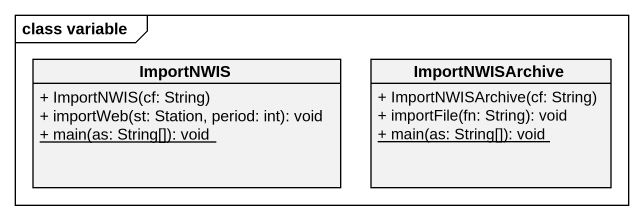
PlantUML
@startuml
mainframe class variable
hide circle
hide empty members
skinparam classAttributeIconSize 0
class ImportNWIS {
  + ImportNWIS(cf: String)
  + importWeb(st: Station, period: int): void
  {static} + main(as: String[]): void
}
class ImportNWISArchive {
  + ImportNWISArchive(cf: String)
  + importFile(fn: String): void
  {static} + main(as: String[]): void
}
@enduml
